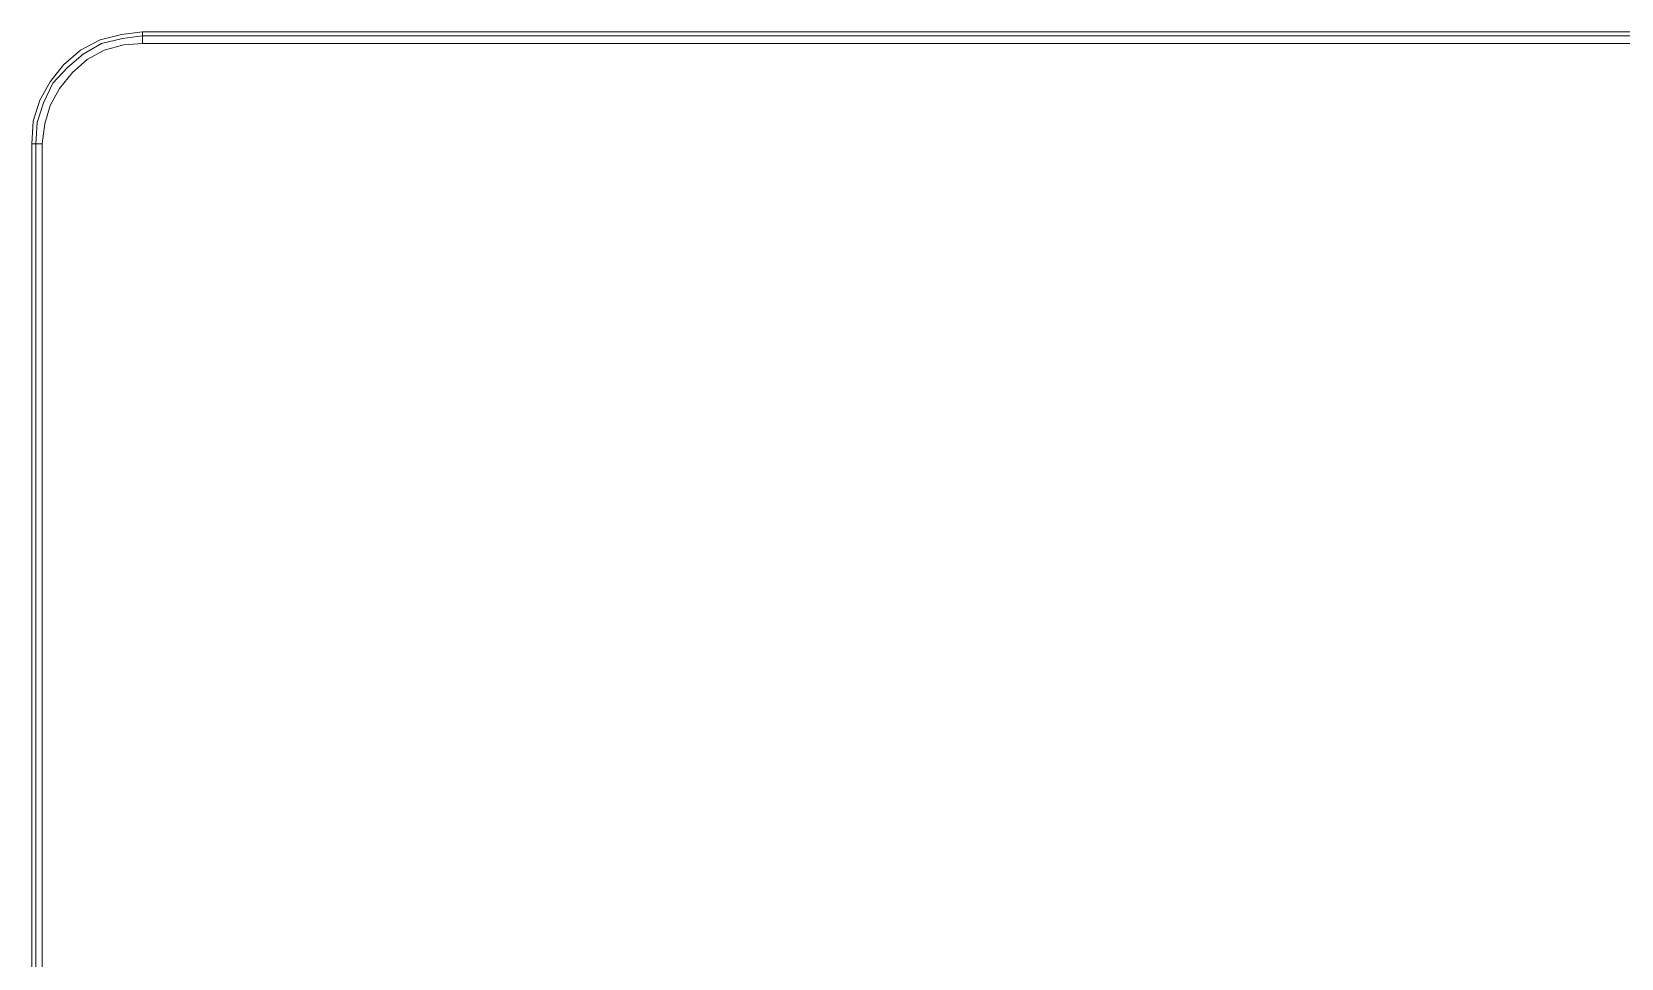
# Model space of a CAD drawing. Header units: centimetres. Extents: x -13.9 to -5.4, y -6.1 to 6.1.
# Drawn here: x -13.877 to -9.618, y 3.637 to 6.12 of the extents above; entities that cross this region are included whole.
import ezdxf

# ---------------------------------------------------------------- set-up
doc = ezdxf.new("R2010")
doc.units = ezdxf.units.CM
doc.header["$MEASUREMENT"] = 0
doc.layers.add('Camada 1', color=7, linetype='Continuous')

msp = doc.modelspace()

# ---------------------------------------------------------------- linework, layer by layer
at = {"layer": 'Camada 1', "color": 251, "lineweight": 9}
for points, knots in [([(-13.58099, 6.1199), (-13.58099, 6.1199), (-13.63745, 6.11284), (-13.63745, 6.11284), (-13.63745, 6.11284), (-13.69393, 6.09873), (-13.69393, 6.09873), (-13.69393, 6.09873), (-13.74687, 6.07049), (-13.74687, 6.07049), (-13.74687, 6.07049), (-13.79274, 6.03167), (-13.79274, 6.03167), (-13.79274, 6.03167), (-13.82803, 5.9858), (-13.82803, 5.9858), (-13.82803, 5.9858), (-13.85627, 5.93639), (-13.85627, 5.93639), (-13.85627, 5.93639), (-13.87392, 5.87992), (-13.87392, 5.87992), (-13.87392, 5.87992), (-13.87744, 5.81992), (-13.87744, 5.81992)], [0, 0, 0, 0, 0.125, 0.125, 0.125, 0.25, 0.25, 0.25, 0.375, 0.375, 0.375, 0.5, 0.5, 0.5, 0.625, 0.625, 0.625, 0.75, 0.75, 0.75, 0.875, 0.875, 0.875, 1, 1, 1, 1]), ([(-13.86685, 5.81992), (-13.86685, 5.81992), (-13.86332, 5.87639), (-13.86332, 5.87639), (-13.86332, 5.87639), (-13.84567, 5.92932), (-13.84567, 5.92932), (-13.84567, 5.92932), (-13.82097, 5.98226), (-13.82097, 5.98226), (-13.82097, 5.98226), (-13.78215, 6.02461), (-13.78215, 6.02461), (-13.78215, 6.02461), (-13.7398, 6.0599), (-13.7398, 6.0599), (-13.7398, 6.0599), (-13.69039, 6.08813), (-13.69039, 6.08813), (-13.69039, 6.08813), (-13.63393, 6.10225), (-13.63393, 6.10225), (-13.63393, 6.10225), (-13.58099, 6.10931), (-13.58099, 6.10931)], [0, 0, 0, 0, 0.125, 0.125, 0.125, 0.25, 0.25, 0.25, 0.375, 0.375, 0.375, 0.5, 0.5, 0.5, 0.625, 0.625, 0.625, 0.75, 0.75, 0.75, 0.875, 0.875, 0.875, 1, 1, 1, 1]), ([(-13.58099, 6.08813), (-13.58099, 6.08813), (-13.58099, 6.09167), (-13.58099, 6.09167), (-13.58099, 6.09167), (-13.58099, 6.0952), (-13.58099, 6.0952), (-13.58099, 6.0952), (-13.58099, 6.09873), (-13.58099, 6.09873), (-13.58099, 6.09873), (-13.58099, 6.10225), (-13.58099, 6.10225), (-13.58099, 6.10225), (-13.58099, 6.10578), (-13.58099, 6.10578), (-13.58099, 6.10578), (-13.58099, 6.10931), (-13.58099, 6.10931)], [0, 0, 0, 0, 0.1666667, 0.1666667, 0.1666667, 0.3333333, 0.3333333, 0.3333333, 0.5, 0.5, 0.5, 0.6666667, 0.6666667, 0.6666667, 0.8333333, 0.8333333, 0.8333333, 1, 1, 1, 1]), ([(-13.58099, 6.08813), (-13.58099, 6.08813), (-13.6304, 6.08461), (-13.6304, 6.08461), (-13.6304, 6.08461), (-13.68334, 6.07049), (-13.68334, 6.07049), (-13.68334, 6.07049), (-13.72922, 6.04579), (-13.72922, 6.04579), (-13.72922, 6.04579), (-13.76803, 6.0105), (-13.76803, 6.0105), (-13.76803, 6.0105), (-13.80333, 5.96815), (-13.80333, 5.96815), (-13.80333, 5.96815), (-13.82803, 5.92227), (-13.82803, 5.92227), (-13.82803, 5.92227), (-13.84215, 5.87286), (-13.84215, 5.87286), (-13.84215, 5.87286), (-13.84921, 5.81992), (-13.84921, 5.81992)], [0, 0, 0, 0, 0.125, 0.125, 0.125, 0.25, 0.25, 0.25, 0.375, 0.375, 0.375, 0.5, 0.5, 0.5, 0.625, 0.625, 0.625, 0.75, 0.75, 0.75, 0.875, 0.875, 0.875, 1, 1, 1, 1]), ([(-13.84921, 5.81992), (-13.84921, 5.81992), (-13.85274, 5.81992), (-13.85274, 5.81992), (-13.85274, 5.81992), (-13.85627, 5.81992), (-13.85627, 5.81992), (-13.85627, 5.81992), (-13.85979, 5.81992), (-13.85979, 5.81992), (-13.85979, 5.81992), (-13.86332, 5.81992), (-13.86332, 5.81992), (-13.86332, 5.81992), (-13.86685, 5.81992), (-13.86685, 5.81992)], [0, 0, 0, 0, 0.2, 0.2, 0.2, 0.4, 0.4, 0.4, 0.6, 0.6, 0.6, 0.8, 0.8, 0.8, 1, 1, 1, 1])]:
    msp.add_open_spline(points, degree=3, knots=knots, dxfattribs=at)
for points in [[(-13.58099, 6.10931), (-13.58099, 6.10931), (-13.58099, 6.1199), (-13.58099, 6.1199)], [(-5.65808, 6.1199), (-5.65808, 6.1199), (-13.58099, 6.1199), (-13.58099, 6.1199)], [(-13.58099, 6.10931), (-13.58099, 6.10931), (-5.65808, 6.10931), (-5.65808, 6.10931)], [(-5.65808, 6.08813), (-5.65808, 6.08813), (-13.58099, 6.08813), (-13.58099, 6.08813)], [(-13.87744, 5.81992), (-13.87744, 5.81992), (-13.87744, -5.82269), (-13.87744, -5.82269)], [(-13.86685, 5.81992), (-13.86685, 5.81992), (-13.87744, 5.81992), (-13.87744, 5.81992)], [(-13.86685, -5.82269), (-13.86685, -5.82269), (-13.86685, 5.81992), (-13.86685, 5.81992)], [(-13.84921, 5.81992), (-13.84921, 5.81992), (-13.84921, -5.82269), (-13.84921, -5.82269)]]:
    msp.add_open_spline(points, degree=3, dxfattribs=at)

doc.saveas('drawing.dxf')
